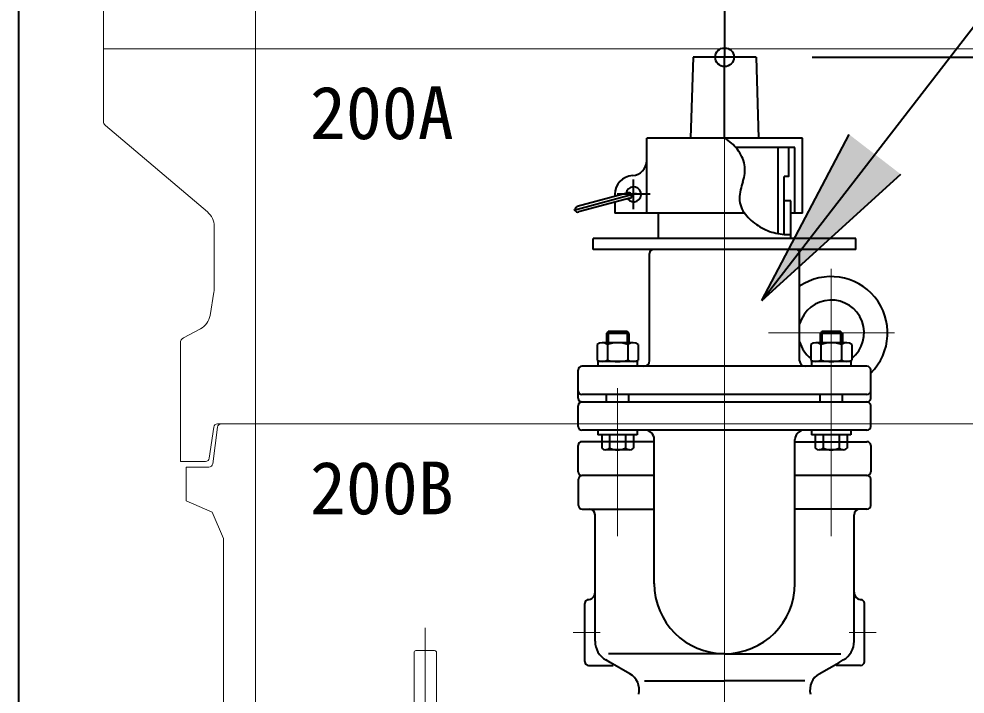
# Model space of a CAD drawing. Units: millimetres at full size, sheet at 1:20; details may follow other scales. Extents: x -5778 to 5792, y -3160 to 3160.
# Drawn here: x 29 to 533, y 2086 to 2446 of the extents above; entities that cross this region are included whole.
import ezdxf
from ezdxf.enums import TextEntityAlignment as Align

# ---------------------------------------------------------------- set-up
doc = ezdxf.new("R2010")
doc.units = ezdxf.units.MM
doc.header["$LTSCALE"] = 20
doc.header["$PDMODE"] = 32
doc.header["$PDSIZE"] = 10
for name, color, linetype, lineweight in [('0-7_TEMP01', 3, 'Continuous', 18), ('0-9_躯体', 7, 'Continuous', 9), ('0-B_消火栓', 2, 'Continuous', 40), ('0-E_寸法', 1, 'Continuous', 40), ('1-3_補修弁', 7, 'Continuous', 9)]:
    doc.layers.add(name, color=color, linetype=linetype, lineweight=lineweight)
doc.layers.add('0-F_注釈', color=1, linetype='Continuous')
doc.styles.add('ＭＳ ゴシック', font='')
doc.styles.get('ＭＳ ゴシック').set_extended_font_data('MS Gothic')

msp = doc.modelspace()

# ---------------------------------------------------------------- linework, layer by layer
at = {"layer": '0-7_TEMP01'}
for p, q in [((405.18, 2586.35), (405.18, 2429.98)), ((405.17, 2484.49), (405.17, 2214.49)), ((74.18, 2429.98), (736.18, 2429.98)), ((405.18, 1999.48), (405.18, 2425.49)), ((462.02, 2312.66), (462.02, 2170.16)), ((495.75, 2278.53), (428.61, 2278.53)), ((405.17, 2255.99), (405.17, 1985.99)), ((405.18, 2255.99), (405.18, 1905.99)), ((348.18, 2248.99), (348.18, 2170.16)), ((245.67, 1954.04), (245.67, 2121.22)), ((324.49, 2118.79), (338.86, 2118.79)), ((485.87, 2118.79), (471.5, 2118.79))]:
    msp.add_line(p, q, dxfattribs=at)
at = {"layer": '0-9_躯体'}
for p, q in [((74.18, 2479.98), (74.18, 2429.98)), ((155.18, 2479.98), (155.18, 2429.98)), ((74.18, 2429.98), (405.18, 2429.98)), ((74.18, 2429.98), (74.18, 2391.39)), ((155.18, 2429.98), (155.18, 2229.98)), ((696.18, 2429.98), (405.18, 2429.98)), ((75.26, 2389.09), (129.58, 2342.98)), ((133.18, 2335.3), (133.18, 2301.81)), ((133.04, 2300.16), (130.99, 2287.85)), ((125.83, 2280.66), (116.77, 2275.83)), ((115.18, 2273.19), (115.18, 2229.98)), ((115.18, 2229.98), (115.18, 2209.99)), ((134.92, 2229.98), (405.18, 2229.98)), ((155.18, 2229.98), (155.18, 2029.98)), ((675.44, 2229.98), (405.18, 2229.98)), ((132.94, 2228.26), (130.61, 2211.7)), ((132.41, 2208.72), (134.95, 2228.24)), ((115.18, 2209.99), (128.63, 2209.99)), ((118.18, 2206.99), (130.42, 2206.99)), ((118.18, 2206.99), (118.18, 2188.98)), ((118.18, 2188.98), (132.18, 2182.98)), ((132.18, 2182.98), (138.18, 2168.99)), ((138.18, 2168.99), (138.18, 2076.99))]:
    msp.add_line(p, q, dxfattribs=at)
for centre, radius, start, end in [((77.18, 2391.39), 3, 180, 230.195), ((123.18, 2335.3), 10, 0, 50.194), ((123.18, 2301.81), 10, 350.538, 0), ((121.12, 2289.49), 10, 298.072, 350.538), ((118.18, 2273.19), 3, 118.073, 180), ((134.92, 2227.98), 2, 90, 172.001), ((136.94, 2227.98), 2, 90, 172.569), ((128.63, 2211.99), 2, 270, 352.001), ((130.42, 2208.98), 2, 270, 352.569)]:
    msp.add_arc(centre, radius, start, end, dxfattribs=at)
at = {"layer": '0-B_消火栓'}
for p, q in [((388.43, 2425.49), (387.1, 2382.39)), ((421.93, 2425.49), (388.43, 2425.49)), ((405.18, 2382.48), (405.18, 2425.49)), ((421.93, 2425.49), (423.25, 2382.39)), ((421.93, 2425.49), (423.25, 2382.39)), ((446.68, 2382.39), (363.68, 2382.39)), ((363.68, 2342.4), (363.68, 2382.39)), ((387.1, 2382.48), (423.25, 2382.48)), ((446.68, 2342.4), (446.68, 2382.39)), ((442.68, 2377.39), (411.13, 2377.39)), ((433.68, 2331.43), (433.68, 2377.39)), ((439.23, 2377.39), (439.43, 2377.2)), ((439.43, 2362.09), (439.43, 2377.2)), ((442.68, 2342.4), (442.68, 2377.39)), ((356.68, 2344.53), (356.68, 2360.25)), ((436.93, 2331), (436.93, 2361.89)), ((358.31, 2352.83), (324.8, 2343.85)), ((353.87, 2353.2), (326.61, 2345.89)), ((354.65, 2350.3), (327.38, 2342.99)), ((346.68, 2352.39), (346.68, 2351.27)), ((365.51, 2352.39), (347.91, 2352.39)), ((346.68, 2348.16), (346.68, 2342.4)), ((440.43, 2348.89), (436.93, 2348.89)), ((440.43, 2328.89), (440.43, 2348.89)), ((415.83, 2342.4), (346.68, 2342.4)), ((369.93, 2328.89), (369.93, 2342.4)), ((446.68, 2342.4), (440.43, 2342.4)), ((440.43, 2328.89), (440.43, 2342.4)), ((475.18, 2328.89), (335.18, 2328.89)), ((335.18, 2322.89), (335.18, 2328.89)), ((475.18, 2322.89), (475.18, 2328.89)), ((475.18, 2322.89), (335.18, 2322.89)), ((365.18, 2263.7), (365.18, 2320.89)), ((445.18, 2263.7), (445.18, 2320.9)), ((343.18, 2279.2), (343.18, 2273.2)), ((353.18, 2279.2), (343.18, 2279.2)), ((353.18, 2279.2), (353.18, 2273.2)), ((354.18, 2278.2), (353.18, 2279.2)), ((457.02, 2279.2), (457.02, 2273.2)), ((467.02, 2279.2), (457.02, 2279.2)), ((467.02, 2279.2), (467.02, 2273.2)), ((468.02, 2278.2), (467.02, 2279.2)), ((342.18, 2278.2), (342.18, 2273.2)), ((354.18, 2278.2), (354.18, 2273.2)), ((456.02, 2278.2), (456.02, 2273.2)), ((468.02, 2278.2), (468.02, 2273.2)), ((337.23, 2272.4), (337.23, 2264)), ((356.39, 2273.2), (339.96, 2273.2)), ((342.7, 2272.4), (342.7, 2264)), ((353.65, 2272.4), (353.65, 2264)), ((359.13, 2272.4), (359.13, 2264)), ((451.07, 2272.4), (451.07, 2264)), ((470.24, 2273.2), (453.81, 2273.2)), ((456.54, 2272.4), (456.54, 2264)), ((467.5, 2272.4), (467.5, 2264)), ((472.97, 2272.4), (472.97, 2264)), ((481.02, 2260.7), (329.18, 2260.7)), ((358.68, 2263.2), (337.68, 2263.2)), ((337.68, 2263.2), (337.68, 2260.7)), ((358.68, 2263.2), (358.68, 2260.7)), ((472.52, 2263.2), (451.52, 2263.2)), ((451.52, 2263.2), (451.52, 2260.7)), ((472.52, 2263.2), (472.52, 2260.7)), ((327.18, 2243.7), (327.18, 2258.7)), ((483.02, 2243.7), (483.02, 2258.7)), ((481.02, 2245.7), (329.18, 2245.7)), ((342.18, 2241.7), (342.18, 2245.7)), ((354.18, 2241.7), (354.18, 2245.7)), ((456.02, 2241.7), (456.02, 2245.7)), ((468.02, 2241.7), (468.02, 2245.7)), ((327.18, 2228.7), (327.18, 2239.7)), ((329.17, 2241.7), (481.02, 2241.7)), ((483.02, 2228.7), (483.02, 2239.7)), ((481.02, 2226.7), (329.18, 2226.7)), ((337.68, 2226.7), (337.68, 2224.2)), ((358.68, 2224.2), (337.68, 2224.2)), ((339.68, 2224.2), (339.68, 2217)), ((343.93, 2224.2), (343.93, 2217)), ((352.43, 2224.2), (352.43, 2217)), ((356.68, 2224.2), (356.68, 2217)), ((358.68, 2226.7), (358.68, 2224.2)), ((451.52, 2226.7), (451.52, 2224.2)), ((472.52, 2224.2), (451.52, 2224.2)), ((453.52, 2224.2), (453.52, 2217)), ((457.77, 2224.2), (457.77, 2217)), ((466.27, 2224.2), (466.27, 2217)), ((470.52, 2224.2), (470.52, 2217)), ((472.52, 2226.7), (472.52, 2224.2)), ((327.18, 2204.53), (327.18, 2218.53)), ((367.68, 2220.53), (329.18, 2220.53)), ((367.68, 2144.8), (367.68, 2221.7)), ((442.68, 2144.97), (442.68, 2221.7)), ((442.68, 2220.53), (481.02, 2220.53)), ((483.02, 2218.53), (483.02, 2204.53)), ((354.56, 2216.2), (341.81, 2216.2)), ((468.39, 2216.2), (455.64, 2216.2)), ((327.34, 2186.53), (327.34, 2200.53)), ((367.68, 2202.53), (329.17, 2202.53)), ((481.02, 2202.53), (442.68, 2202.53)), ((483.02, 2186.53), (483.02, 2200.53)), ((329.34, 2184.53), (367.68, 2184.53)), ((481.02, 2184.53), (442.68, 2184.53)), ((336.18, 2114.11), (336.18, 2181.53)), ((474.18, 2114.11), (474.18, 2181.53)), ((330.68, 2103.29), (330.68, 2134.29)), ((478.18, 2136.29), (477.68, 2136.29)), ((479.68, 2103.29), (479.68, 2134.29)), ((405.18, 2107.47), (343.24, 2107.47)), ((405.18, 2107.47), (467.12, 2107.47)), ((344.12, 2102.89), (341.92, 2104.16)), ((354.72, 2096.76), (344.12, 2102.89)), ((455.64, 2096.76), (466.24, 2102.89)), ((466.24, 2102.89), (468.44, 2104.16)), ((332.68, 2101.29), (345.81, 2101.29)), ((477.68, 2101.29), (464.55, 2101.29)), ((362.47, 2093.11), (405.18, 2093.11)), ((447.89, 2093.11), (405.18, 2093.11))]:
    msp.add_line(p, q, dxfattribs=at)
for points in [[(439.43, 2362.09), (439.23, 2361.89), (436.93, 2361.89)], [(354.18, 2278.2), (342.18, 2278.2), (343.18, 2279.2)], [(468.02, 2278.2), (456.02, 2278.2), (457.02, 2279.2)]]:
    msp.add_lwpolyline(points, dxfattribs=at)
for centre, radius, start, end in [((392.97, 2361.8), 23.95, 37.406, 59.3274), ((396.42, 2364.06), 19.82, 11.8299, 38.2819), ((355.68, 2370.37), 8, 273.185, 0), ((396.85, 2365.51), 19.16, 340.4894, 7.851), ((356.68, 2352.39), 10, 93.185, 180), ((356.68, 2352.39), 4, 217.024, 172.976), ((446.7, 2347.84), 33.73, 160.4893, 176.0285), ((354.27, 2351.75), 1.5, 285, 105), ((427.11, 2350.77), 14.07, 182.4083, 219.6681), ((326.99, 2344.44), 1.5, 105, 285), ((437.53, 2358.62), 27.11, 218.3958, 237.7464), ((439.33, 2360.76), 29.89, 237.0063, 254.5462), ((439.44, 2362.03), 31.14, 254.9956, 271.8338), ((367.18, 2320.89), 2, 90, 180), ((443.18, 2320.89), 2, 0, 90), ((462.02, 2278.53), 30, 314.427, 124.152), ((462.02, 2278.53), 17.5, 308.734, 164.233), ((339.96, 2268.12), 5.08, 57.419, 122.581), ((348.18, 2254.07), 19.14, 73.374, 106.626), ((356.39, 2268.12), 5.08, 57.419, 122.581), ((462.02, 2278.53), 17.5, 195.767, 231.265), ((453.81, 2268.12), 5.08, 57.419, 122.581), ((462.02, 2254.07), 19.14, 73.374, 106.626), ((470.24, 2268.12), 5.08, 57.419, 122.581), ((339.96, 2268.28), 5.08, 237.419, 302.581), ((348.18, 2282.34), 19.14, 253.374, 286.626), ((356.39, 2268.28), 5.08, 237.419, 302.581), ((453.81, 2268.28), 5.08, 237.419, 302.581), ((462.02, 2282.34), 19.14, 253.374, 286.626), ((470.24, 2268.28), 5.08, 237.419, 302.581), ((329.18, 2258.7), 2, 90, 180), ((362.18, 2263.7), 3, 270, 0), ((448.18, 2263.7), 3, 180, 270), ((481.02, 2258.7), 2, 0, 90), ((329.18, 2247.7), 2, 180, 270), ((329.18, 2243.7), 2, 180, 270), ((481.02, 2247.7), 2, 270, 0), ((481.02, 2243.7), 2, 270, 0), ((329.18, 2239.7), 2, 90, 180), ((481.02, 2239.7), 2, 0, 90), ((329.18, 2228.7), 2, 180, 270), ((481.02, 2228.7), 2, 270, 0), ((362.68, 2221.7), 5, 0, 90), ((447.68, 2221.7), 5, 90, 180), ((329.18, 2218.53), 2, 90, 180), ((481.02, 2218.53), 2, 0, 90), ((341.81, 2219.43), 3.22, 228.74, 311.26), ((348.18, 2227.89), 11.69, 248.679, 291.321), ((354.56, 2219.43), 3.22, 228.74, 311.26), ((455.64, 2219.43), 3.22, 228.74, 311.26), ((462.02, 2227.89), 11.69, 248.679, 291.321), ((468.39, 2219.43), 3.22, 228.74, 311.26), ((329.18, 2204.53), 2, 180, 270), ((481.02, 2204.53), 2, 270, 0), ((329.34, 2200.53), 2, 90, 180), ((481.02, 2200.53), 2, 0, 90), ((329.34, 2186.53), 2, 180, 270), ((333.18, 2181.53), 3, 0, 90), ((477.18, 2181.53), 3, 90, 180), ((481.02, 2186.53), 2, 270, 0), ((405.18, 2144.97), 37.5, 180, 0), ((332.18, 2140.29), 4, 270, 0), ((478.18, 2140.29), 4, 180, 270), ((332.68, 2134.29), 2, 90, 180), ((477.68, 2134.29), 2, 0, 90), ((347.68, 2114.11), 11.5, 180, 240), ((462.68, 2114.11), 11.5, 300, 0), ((332.68, 2103.29), 2, 180, 270), ((477.68, 2103.29), 2, 270, 0), ((349.72, 2088.11), 10, 347.697, 60), ((460.64, 2088.11), 10, 120, 192.303)]:
    msp.add_arc(centre, radius, start, end, dxfattribs=at)
at = {"layer": '0-E_寸法'}
for p, q in [((425.1, 2295.74), (725.18, 2684.41)), ((405.18, 2522.98), (405.18, 2425.49)), ((29.15, 1999.94), (29.15, 2479.89)), ((451.93, 2425.49), (602.17, 2425.49)), ((425.1, 2295.74), (471.54, 2384.31)), ((425.1, 2295.74), (499.03, 2363.09))]:
    msp.add_line(p, q, dxfattribs=at)
msp.add_point((405.18, 2425.49), dxfattribs=at)
msp.add_solid([(471.54, 2384.31), (499.03, 2363.09), (425.1, 2295.74)], dxfattribs=at)
at = {"layer": '1-3_補修弁'}
for p, q in [((239.68, 2108.14), (239.68, 2022.07)), ((250.67, 2109.14), (240.68, 2109.14)), ((251.68, 2108.14), (251.68, 2022.07))]:
    msp.add_line(p, q, dxfattribs=at)
for centre, start, end in [((240.68, 2108.14), 90, 180), ((250.67, 2108.14), 0, 90)]:
    msp.add_arc(centre, 1, start, end, dxfattribs=at)

# ---------------------------------------------------------------- texts
at = {"layer": '0-F_注釈', "style": 'ＭＳ ゴシック'}
for s, p in [('200A', (184.24, 2373.36)), ('200B', (184.24, 2173.36))]:
    msp.add_text(s, height=28.15, dxfattribs=at).set_placement(p, align=Align.BOTTOM_LEFT)

doc.saveas('drawing.dxf')
